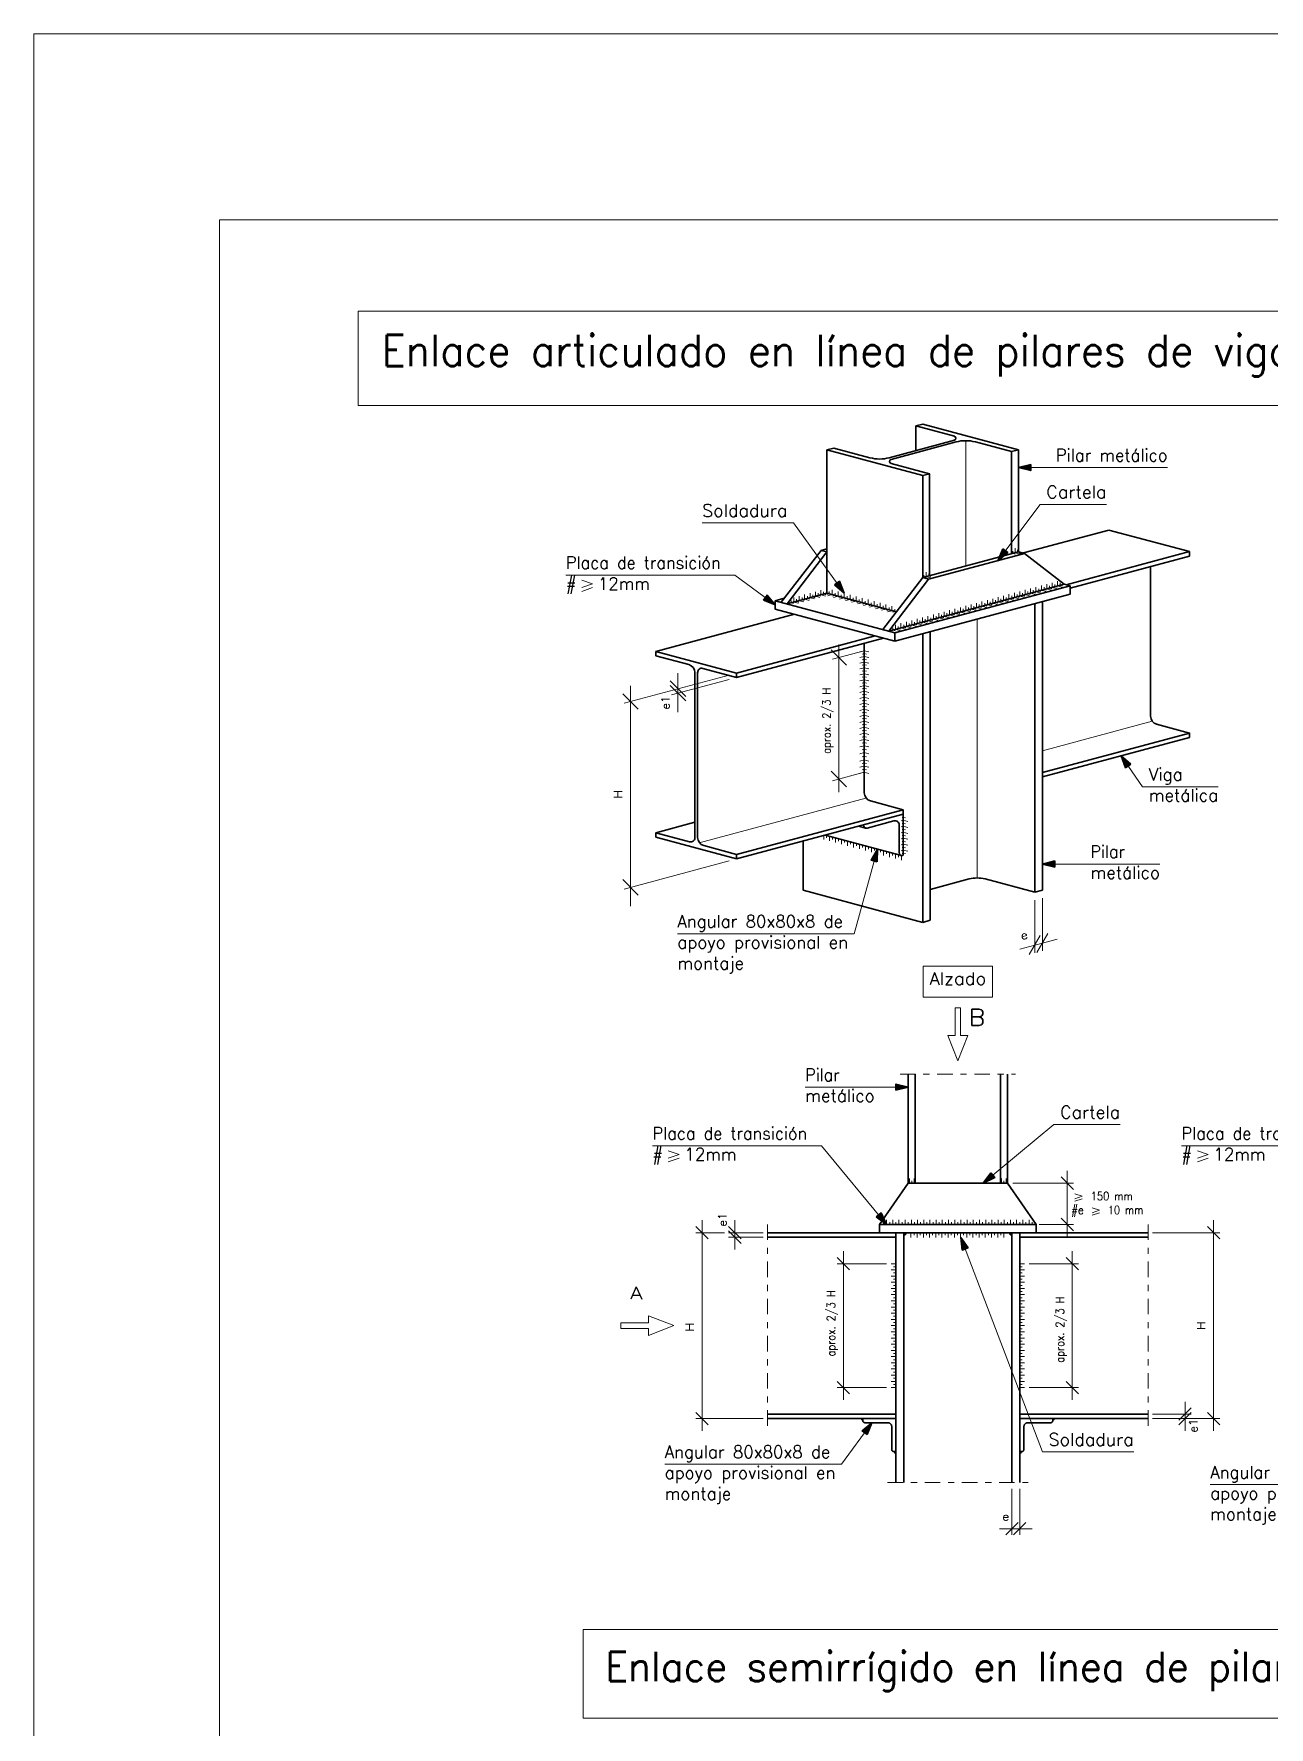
# Model space of a CAD drawing. Header units: millimetres. Extents: x 0 to 84, y 0 to 59.4.
# Drawn here: x 0 to 19.95, y 32.06 to 59.4 of the extents above; entities that cross this region are included whole.
import ezdxf
from ezdxf.enums import TextEntityAlignment as Align

# ---------------------------------------------------------------- set-up
doc = ezdxf.new("R2010")
doc.units = ezdxf.units.MM
doc.linetypes.add('DASHDOT', pattern=[0.5, 0.25, -0.125, 0, -0.125])
for name, color, linetype, lineweight in [('0-CYPE0', 1, 'Continuous', 13), ('0-CYPE1', 2, 'Continuous', 18), ('0-CYPE2', 4, 'Continuous', 35), ('CYPECABECERA', 2, 'Continuous', 18), ('RECUAD_LIMITES', 2, 'Continuous', 0), ('RECUAD_MARCO', 1, 'Continuous', 20)]:
    doc.layers.add(name, color=color, linetype=linetype, lineweight=lineweight)
doc.styles.add('CYPETXT', font='romans__.ttf', dxfattribs={"height": 0.2})

msp = doc.modelspace()

# ---------------------------------------------------------------- hatches: boundary and pattern name
at = {"layer": '0-CYPE1'}
h = msp.add_hatch(color=256, dxfattribs=at)
edge = h.paths.add_edge_path(flags=0)
edge.add_line((14.047, 40.044), (14.047, 40.001))
edge.add_arc((14.047, 40.044), 0.0422, 269.9954, 359.9955)
edge.add_line((14.089, 40.044), (14.047, 40.044))
h = msp.add_hatch(color=256, dxfattribs=at)
edge = h.paths.add_edge_path(flags=0)
edge.add_line((15.794, 40.044), (15.751, 40.044))
edge.add_arc((15.794, 40.044), 0.0422, 180, 270)
edge.add_line((15.794, 40.001), (15.794, 40.044))
h = msp.add_hatch(color=256, dxfattribs=at)
edge = h.paths.add_edge_path(flags=0)
edge.add_line((13.384, 37.044), (13.354, 37.044))
edge.add_arc((13.384, 37.044), 0.0296, 180, 270)
edge.add_line((13.384, 37.014), (13.384, 37.044))
h = msp.add_hatch(color=256, dxfattribs=at)
edge = h.paths.add_edge_path(flags=0)
edge.add_line((16.456, 37.044), (16.456, 37.014))
edge.add_arc((16.456, 37.044), 0.0296, 269.9935, 359.9936)
edge.add_line((16.486, 37.044), (16.456, 37.044))
h = msp.add_hatch(color=256, dxfattribs=at)
edge = h.paths.add_edge_path(flags=0)
edge.add_line((13.92, 36.507), (13.891, 36.507))
edge.add_arc((13.92, 36.507), 0.0296, 180, 270)
edge.add_line((13.92, 36.477), (13.92, 36.507))
h = msp.add_hatch(color=256, dxfattribs=at)
edge = h.paths.add_edge_path(flags=0)
edge.add_line((15.92, 36.507), (15.92, 36.477))
edge.add_arc((15.92, 36.507), 0.0296, 269.9935, 359.9936)
edge.add_line((15.95, 36.507), (15.92, 36.507))
at = {"layer": '0-CYPE2'}
for points in [[(16.098, 52.448), (15.898, 52.398), (16.098, 52.348)], [(15.647, 51.084), (15.567, 50.894), (15.727, 51.024)], [(11.78, 50.259), (11.97, 50.181), (11.839, 50.34)], [(12.927, 50.502), (13.084, 50.369), (13.008, 50.561)], [(17.713, 47.608), (17.558, 47.744), (17.63, 47.551)], [(13.618, 46.031), (13.623, 46.237), (13.522, 46.058)], [(16.485, 46.047), (16.285, 45.997), (16.485, 45.947)], [(13.92, 42.343), (14.12, 42.393), (13.92, 42.443)], [(15.454, 41.01), (15.332, 40.844), (15.517, 40.933)], [(13.604, 40.299), (13.77, 40.177), (13.682, 40.363)], [(15.085, 39.799), (14.967, 39.969), (14.992, 39.764)], [(13.456, 36.786), (13.534, 36.977), (13.375, 36.845)]]:
    msp.add_hatch(color=256, dxfattribs=at).paths.add_polyline_path(points, flags=0)

# ---------------------------------------------------------------- linework, layer by layer
at = {"layer": '0-CYPE0'}
for p, q in [((15.048, 52.832), (15.048, 50.807)), ((15.232, 45.772), (15.232, 49.953)), ((18.06, 48.301), (16.285, 47.825)), ((10.746, 46.341), (13.437, 47.062))]:
    msp.add_line(p, q, dxfattribs=at)
at = {"layer": '0-CYPE1'}
for p, q in [((16.402, 52.398), (15.898, 52.398)), ((16.402, 52.398), (18.308, 52.398)), ((16.25, 51.804), (15.567, 50.894)), ((16.25, 51.804), (17.319, 51.804)), ((10.793, 51.504), (12.267, 51.504)), ((12.267, 51.504), (13.084, 50.369)), ((15.808, 51.011), (15.808, 51.048)), ((15.808, 51.011), (15.844, 51.001)), ((15.847, 51.021), (15.847, 51.096)), ((15.847, 51.021), (15.92, 51.002)), ((15.886, 51.032), (15.886, 51.069)), ((15.886, 51.032), (15.922, 51.022)), ((8.592, 50.662), (11.32, 50.662)), ((8.847, 50.579), (9.021, 50.519)), ((11.32, 50.662), (11.97, 50.181)), ((14.372, 50.626), (14.372, 50.663)), ((14.372, 50.626), (14.408, 50.616)), ((14.411, 50.636), (14.411, 50.711)), ((14.411, 50.636), (14.484, 50.617)), ((14.45, 50.647), (14.45, 50.684)), ((14.45, 50.647), (14.486, 50.637)), ((8.847, 50.459), (9.021, 50.519)), ((8.847, 50.399), (9.021, 50.459)), ((12.36, 50.248), (12.36, 50.323)), ((12.447, 50.272), (12.447, 50.347)), ((12.491, 50.283), (12.491, 50.321)), ((12.535, 50.295), (12.535, 50.37)), ((12.578, 50.307), (12.578, 50.344)), ((12.578, 50.307), (12.614, 50.297)), ((12.622, 50.319), (12.622, 50.394)), ((12.622, 50.319), (12.694, 50.299)), ((12.665, 50.33), (12.665, 50.368)), ((12.665, 50.33), (12.702, 50.321)), ((12.709, 50.342), (12.709, 50.417)), ((12.709, 50.342), (12.781, 50.322)), ((12.753, 50.354), (12.753, 50.391)), ((12.753, 50.354), (12.789, 50.344)), ((12.843, 50.359), (12.807, 50.349)), ((12.891, 50.346), (12.819, 50.326)), ((12.843, 50.359), (12.843, 50.397)), ((12.891, 50.346), (12.891, 50.421)), ((12.939, 50.333), (12.903, 50.324)), ((12.988, 50.32), (12.915, 50.301)), ((12.939, 50.333), (12.939, 50.371)), ((12.988, 50.32), (12.988, 50.395)), ((13.036, 50.307), (13, 50.298)), ((13.036, 50.307), (13.036, 50.345)), ((13.084, 50.294), (13.084, 50.369)), ((13.133, 50.282), (13.133, 50.319)), ((13.181, 50.268), (13.181, 50.343)), ((13.278, 50.242), (13.278, 50.317)), ((15.572, 50.229), (15.572, 50.304)), ((15.659, 50.252), (15.659, 50.327)), ((15.746, 50.276), (15.746, 50.351)), ((15.79, 50.287), (15.79, 50.325)), ((15.833, 50.299), (15.833, 50.374)), ((15.877, 50.311), (15.877, 50.348)), ((15.877, 50.311), (15.913, 50.301)), ((15.921, 50.322), (15.921, 50.397)), ((15.921, 50.322), (15.993, 50.303)), ((15.964, 50.334), (15.964, 50.372)), ((15.964, 50.334), (16, 50.324)), ((16.008, 50.346), (16.008, 50.421)), ((16.008, 50.346), (16.08, 50.326)), ((16.051, 50.357), (16.051, 50.395)), ((16.051, 50.357), (16.088, 50.348)), ((16.095, 50.369), (16.095, 50.444)), ((16.095, 50.369), (16.167, 50.35)), ((16.139, 50.381), (16.139, 50.418)), ((16.139, 50.381), (16.175, 50.371)), ((16.182, 50.393), (16.182, 50.468)), ((16.182, 50.393), (16.255, 50.373)), ((16.226, 50.404), (16.226, 50.442)), ((16.226, 50.404), (16.262, 50.395)), ((16.269, 50.416), (16.269, 50.491)), ((16.269, 50.416), (16.342, 50.396)), ((16.313, 50.428), (16.313, 50.465)), ((16.313, 50.428), (16.349, 50.418)), ((16.357, 50.439), (16.357, 50.514)), ((16.357, 50.439), (16.429, 50.42)), ((16.4, 50.451), (16.4, 50.488)), ((16.4, 50.451), (16.436, 50.441)), ((16.444, 50.463), (16.444, 50.538)), ((16.444, 50.463), (16.516, 50.443)), ((16.487, 50.474), (16.487, 50.512)), ((16.487, 50.474), (16.524, 50.465)), ((16.531, 50.486), (16.531, 50.561)), ((16.531, 50.486), (16.603, 50.467)), ((16.575, 50.498), (16.575, 50.535)), ((16.575, 50.498), (16.611, 50.488)), ((12.229, 50.213), (12.229, 50.251)), ((12.229, 50.213), (12.266, 50.204)), ((12.273, 50.225), (12.273, 50.3)), ((12.273, 50.225), (12.346, 50.206)), ((12.317, 50.237), (12.317, 50.274)), ((12.317, 50.237), (12.353, 50.227)), ((12.36, 50.248), (12.433, 50.229)), ((12.404, 50.26), (12.404, 50.298)), ((12.404, 50.26), (12.44, 50.25)), ((12.447, 50.272), (12.52, 50.252)), ((12.491, 50.283), (12.527, 50.274)), ((12.535, 50.295), (12.607, 50.276)), ((13.084, 50.294), (13.012, 50.275)), ((13.133, 50.282), (13.096, 50.272)), ((13.181, 50.268), (13.108, 50.249)), ((13.229, 50.256), (13.193, 50.246)), ((13.278, 50.242), (13.205, 50.223)), ((13.229, 50.256), (13.229, 50.293)), ((13.326, 50.23), (13.29, 50.22)), ((13.374, 50.216), (13.302, 50.197)), ((13.326, 50.23), (13.326, 50.267)), ((13.374, 50.216), (13.374, 50.291)), ((13.422, 50.204), (13.386, 50.194)), ((13.471, 50.191), (13.398, 50.171)), ((13.422, 50.204), (13.422, 50.241)), ((13.471, 50.191), (13.471, 50.266)), ((13.519, 50.178), (13.483, 50.168)), ((13.567, 50.165), (13.495, 50.145)), ((13.519, 50.178), (13.519, 50.215)), ((13.567, 50.165), (13.567, 50.24)), ((13.616, 50.152), (13.579, 50.142)), ((13.664, 50.139), (13.591, 50.119)), ((13.616, 50.152), (13.616, 50.19)), ((13.664, 50.139), (13.664, 50.214)), ((13.712, 50.126), (13.676, 50.117)), ((13.76, 50.113), (13.688, 50.093)), ((13.712, 50.126), (13.712, 50.164)), ((13.76, 50.113), (13.76, 50.188)), ((13.809, 50.1), (13.773, 50.091)), ((13.857, 50.087), (13.785, 50.068)), ((13.809, 50.1), (13.809, 50.138)), ((13.857, 50.087), (13.857, 50.162)), ((13.905, 50.074), (13.869, 50.065)), ((13.905, 50.074), (13.905, 50.112)), ((14.613, 49.972), (14.613, 50.047)), ((14.7, 49.995), (14.7, 50.07)), ((14.743, 50.007), (14.743, 50.045)), ((14.787, 50.019), (14.787, 50.094)), ((14.831, 50.03), (14.831, 50.068)), ((14.831, 50.03), (14.867, 50.021)), ((14.874, 50.042), (14.874, 50.117)), ((14.874, 50.042), (14.947, 50.023)), ((14.918, 50.054), (14.918, 50.091)), ((14.918, 50.054), (14.954, 50.044)), ((14.961, 50.065), (14.961, 50.14)), ((14.961, 50.065), (15.034, 50.046)), ((15.005, 50.077), (15.005, 50.115)), ((15.005, 50.077), (15.041, 50.067)), ((15.049, 50.089), (15.049, 50.164)), ((15.049, 50.089), (15.121, 50.069)), ((15.092, 50.1), (15.092, 50.138)), ((15.092, 50.1), (15.128, 50.091)), ((15.136, 50.112), (15.136, 50.187)), ((15.136, 50.112), (15.208, 50.093)), ((15.179, 50.124), (15.179, 50.161)), ((15.179, 50.124), (15.216, 50.114)), ((15.223, 50.136), (15.223, 50.211)), ((15.223, 50.136), (15.295, 50.116)), ((15.267, 50.147), (15.267, 50.185)), ((15.267, 50.147), (15.303, 50.138)), ((15.31, 50.159), (15.31, 50.234)), ((15.31, 50.159), (15.383, 50.139)), ((15.354, 50.171), (15.354, 50.208)), ((15.354, 50.171), (15.39, 50.161)), ((15.397, 50.182), (15.397, 50.257)), ((15.397, 50.182), (15.47, 50.163)), ((15.441, 50.194), (15.441, 50.231)), ((15.441, 50.194), (15.477, 50.184)), ((15.485, 50.206), (15.485, 50.281)), ((15.485, 50.206), (15.557, 50.186)), ((15.528, 50.217), (15.528, 50.255)), ((15.528, 50.217), (15.564, 50.208)), ((15.572, 50.229), (15.644, 50.21)), ((15.615, 50.241), (15.615, 50.278)), ((15.615, 50.241), (15.652, 50.231)), ((15.659, 50.252), (15.731, 50.233)), ((15.703, 50.264), (15.703, 50.302)), ((15.703, 50.264), (15.739, 50.254)), ((15.746, 50.276), (15.819, 50.256)), ((15.79, 50.287), (15.826, 50.278)), ((15.833, 50.299), (15.906, 50.28)), ((13.872, 49.773), (13.872, 49.811)), ((13.872, 49.773), (13.908, 49.764)), ((13.915, 49.785), (13.915, 49.86)), ((13.915, 49.785), (13.988, 49.766)), ((13.959, 49.797), (13.959, 49.834)), ((13.959, 49.797), (13.995, 49.787)), ((14.002, 49.808), (14.002, 49.883)), ((14.002, 49.808), (14.075, 49.789)), ((14.046, 49.82), (14.046, 49.858)), ((14.046, 49.82), (14.082, 49.81)), ((14.09, 49.832), (14.09, 49.907)), ((14.09, 49.832), (14.162, 49.812)), ((14.133, 49.843), (14.133, 49.881)), ((14.133, 49.843), (14.169, 49.834)), ((14.177, 49.855), (14.177, 49.93)), ((14.177, 49.855), (14.249, 49.836)), ((14.22, 49.867), (14.22, 49.904)), ((14.22, 49.867), (14.257, 49.857)), ((14.264, 49.879), (14.264, 49.954)), ((14.264, 49.879), (14.336, 49.859)), ((14.308, 49.89), (14.308, 49.928)), ((14.308, 49.89), (14.344, 49.881)), ((14.351, 49.902), (14.351, 49.977)), ((14.351, 49.902), (14.424, 49.882)), ((14.395, 49.914), (14.395, 49.951)), ((14.395, 49.914), (14.431, 49.904)), ((14.438, 49.925), (14.438, 50)), ((14.438, 49.925), (14.511, 49.906)), ((14.482, 49.937), (14.482, 49.974)), ((14.482, 49.937), (14.518, 49.927)), ((14.526, 49.949), (14.526, 50.024)), ((14.526, 49.949), (14.598, 49.929)), ((14.569, 49.96), (14.569, 49.998)), ((14.569, 49.96), (14.605, 49.951)), ((14.613, 49.972), (14.685, 49.953)), ((14.656, 49.984), (14.656, 50.021)), ((14.656, 49.984), (14.693, 49.974)), ((14.7, 49.995), (14.772, 49.976)), ((14.743, 50.007), (14.78, 49.997)), ((14.787, 50.019), (14.86, 49.999)), ((12.999, 49.33), (12.999, 49.542)), ((13.124, 49.205), (12.874, 49.455)), ((12.895, 49.302), (13.41, 49.44)), ((12.999, 49.33), (12.999, 47.369)), ((13.337, 49.421), (13.41, 49.44)), ((13.337, 49.329), (13.41, 49.349)), ((13.337, 49.238), (13.41, 49.258)), ((13.374, 49.387), (13.41, 49.397)), ((13.374, 49.296), (13.41, 49.306)), ((13.374, 49.205), (13.41, 49.215)), ((13.482, 49.421), (13.41, 49.44)), ((13.446, 49.387), (13.41, 49.397)), ((13.482, 49.329), (13.41, 49.349)), ((13.446, 49.296), (13.41, 49.306)), ((13.482, 49.238), (13.41, 49.258)), ((13.446, 49.205), (13.41, 49.215)), ((9.531, 48.593), (11.228, 49.048)), ((10.526, 48.702), (10.276, 48.952)), ((10.297, 48.727), (11.228, 48.977)), ((10.401, 48.702), (10.401, 49.077)), ((13.337, 49.147), (13.41, 49.166)), ((13.337, 49.05), (13.41, 49.07)), ((13.337, 48.954), (13.41, 48.973)), ((13.374, 49.108), (13.41, 49.118)), ((13.374, 49.012), (13.41, 49.021)), ((13.482, 49.147), (13.41, 49.166)), ((13.446, 49.108), (13.41, 49.118)), ((13.482, 49.05), (13.41, 49.07)), ((13.446, 49.012), (13.41, 49.021)), ((13.482, 48.954), (13.41, 48.973)), ((9.76, 48.496), (9.51, 48.746)), ((9.635, 48.621), (9.635, 48.871)), ((10.526, 48.63), (10.276, 48.88)), ((10.401, 48.88), (10.401, 48.449)), ((10.401, 48.755), (10.401, 48.827)), ((13.337, 48.857), (13.41, 48.877)), ((13.337, 48.766), (13.41, 48.785)), ((13.337, 48.669), (13.41, 48.689)), ((13.374, 48.915), (13.41, 48.925)), ((13.374, 48.824), (13.41, 48.834)), ((13.374, 48.727), (13.41, 48.737)), ((13.446, 48.915), (13.41, 48.925)), ((13.482, 48.857), (13.41, 48.877)), ((13.446, 48.824), (13.41, 48.834)), ((13.482, 48.766), (13.41, 48.785)), ((13.446, 48.727), (13.41, 48.737)), ((13.482, 48.669), (13.41, 48.689)), ((9.635, 48.621), (9.635, 45.621)), ((13.337, 48.573), (13.41, 48.592)), ((13.337, 48.476), (13.41, 48.496)), ((13.337, 48.38), (13.41, 48.399)), ((13.374, 48.631), (13.41, 48.64)), ((13.374, 48.534), (13.41, 48.544)), ((13.374, 48.438), (13.41, 48.447)), ((13.446, 48.631), (13.41, 48.64)), ((13.482, 48.573), (13.41, 48.592)), ((13.446, 48.534), (13.41, 48.544)), ((13.482, 48.476), (13.41, 48.496)), ((13.446, 48.438), (13.41, 48.447)), ((13.482, 48.38), (13.41, 48.399)), ((13.337, 48.283), (13.41, 48.302)), ((13.337, 48.186), (13.41, 48.206)), ((13.374, 48.341), (13.41, 48.351)), ((13.374, 48.244), (13.41, 48.254)), ((13.374, 48.148), (13.41, 48.157)), ((13.446, 48.341), (13.41, 48.351)), ((13.482, 48.283), (13.41, 48.302)), ((13.446, 48.244), (13.41, 48.254)), ((13.482, 48.186), (13.41, 48.206)), ((13.446, 48.148), (13.41, 48.157)), ((13.337, 48.088), (13.41, 48.107)), ((13.337, 47.989), (13.41, 48.008)), ((13.337, 47.887), (13.41, 47.907)), ((13.374, 48.046), (13.41, 48.056)), ((13.374, 47.949), (13.41, 47.959)), ((13.374, 47.843), (13.41, 47.853)), ((13.482, 48.088), (13.41, 48.107)), ((13.446, 48.046), (13.41, 48.056)), ((13.482, 47.989), (13.41, 48.008)), ((13.446, 47.949), (13.41, 47.959)), ((13.482, 47.887), (13.41, 47.907)), ((13.446, 47.843), (13.41, 47.853)), ((13.337, 47.778), (13.41, 47.797)), ((13.337, 47.657), (13.41, 47.677)), ((13.337, 47.558), (13.41, 47.578)), ((13.374, 47.729), (13.41, 47.738)), ((13.374, 47.619), (13.41, 47.628)), ((13.482, 47.778), (13.41, 47.797)), ((13.446, 47.729), (13.41, 47.738)), ((13.482, 47.657), (13.41, 47.677)), ((13.446, 47.619), (13.41, 47.628)), ((13.482, 47.558), (13.41, 47.578)), ((17.903, 47.245), (17.558, 47.744)), ((13.124, 47.244), (12.874, 47.494)), ((12.895, 47.341), (13.41, 47.479)), ((12.999, 47.157), (12.999, 47.369)), ((13.337, 47.46), (13.41, 47.479)), ((13.374, 47.517), (13.41, 47.527)), ((13.446, 47.517), (13.41, 47.527)), ((13.482, 47.46), (13.41, 47.479)), ((17.903, 47.245), (19.125, 47.245)), ((14.021, 46.748), (14.039, 46.753)), ((14.075, 46.743), (14.039, 46.753)), ((14.003, 46.695), (14.039, 46.705)), ((14.003, 46.598), (14.039, 46.608)), ((14.003, 46.502), (14.039, 46.512)), ((14.021, 46.652), (14.039, 46.656)), ((14.021, 46.555), (14.039, 46.56)), ((14.111, 46.685), (14.039, 46.705)), ((14.075, 46.647), (14.039, 46.656)), ((14.111, 46.589), (14.039, 46.608)), ((14.075, 46.55), (14.039, 46.56)), ((14.111, 46.492), (14.039, 46.512)), ((12.754, 46.395), (12.754, 46.457)), ((12.802, 46.42), (12.802, 46.457)), ((12.85, 46.369), (12.85, 46.444)), ((12.899, 46.394), (12.899, 46.431)), ((12.947, 46.343), (12.947, 46.418)), ((12.995, 46.368), (12.995, 46.405)), ((13.043, 46.318), (13.043, 46.393)), ((13.092, 46.342), (13.092, 46.38)), ((13.14, 46.292), (13.14, 46.367)), ((13.188, 46.316), (13.188, 46.354)), ((13.237, 46.266), (13.237, 46.341)), ((13.249, 44.871), (13.623, 46.237)), ((13.285, 46.29), (13.285, 46.328)), ((13.333, 46.24), (13.333, 46.315)), ((13.381, 46.264), (13.381, 46.302)), ((13.43, 46.214), (13.43, 46.289)), ((13.478, 46.239), (13.478, 46.276)), ((13.526, 46.188), (13.526, 46.263)), ((13.575, 46.213), (13.575, 46.25)), ((13.623, 46.162), (13.623, 46.237)), ((13.671, 46.187), (13.671, 46.224)), ((13.72, 46.136), (13.72, 46.211)), ((14.003, 46.405), (14.039, 46.415)), ((14.003, 46.309), (14.039, 46.318)), ((14.003, 46.212), (14.039, 46.222)), ((14.021, 46.458), (14.039, 46.463)), ((14.021, 46.362), (14.039, 46.367)), ((14.021, 46.265), (14.039, 46.27)), ((14.075, 46.454), (14.039, 46.463)), ((14.111, 46.396), (14.039, 46.415)), ((14.075, 46.357), (14.039, 46.367)), ((14.111, 46.299), (14.039, 46.318)), ((14.075, 46.26), (14.039, 46.27)), ((14.111, 46.202), (14.039, 46.222)), ((9.531, 45.593), (11.228, 46.048)), ((13.768, 46.161), (13.768, 46.198)), ((13.816, 46.11), (13.816, 46.185)), ((13.864, 46.135), (13.864, 46.173)), ((13.913, 46.085), (13.913, 46.16)), ((13.961, 46.109), (13.961, 46.147)), ((14.009, 46.059), (14.009, 46.134)), ((14.021, 46.169), (14.039, 46.174)), ((14.075, 46.164), (14.039, 46.174)), ((16.963, 45.997), (16.285, 45.997)), ((16.963, 45.997), (18.185, 45.997)), ((9.76, 45.496), (9.51, 45.746)), ((9.635, 45.621), (9.635, 45.315)), ((16.162, 45.412), (16.162, 44.562)), ((16.285, 45.445), (16.285, 44.595)), ((10.392, 44.871), (13.249, 44.871)), ((16.074, 44.535), (16.251, 44.841)), ((16.196, 44.568), (16.373, 44.874)), ((16.162, 44.688), (15.921, 44.624)), ((16.162, 44.688), (16.285, 44.721)), ((16.285, 44.721), (16.526, 44.786)), ((12.456, 42.393), (13.678, 42.393)), ((13.678, 42.393), (14.12, 42.393)), ((16.472, 41.79), (15.332, 40.844)), ((16.472, 41.79), (17.541, 41.79)), ((9.99, 41.449), (12.718, 41.449)), ((10.245, 41.367), (10.419, 41.307)), ((10.245, 41.247), (10.419, 41.307)), ((12.718, 41.449), (13.77, 40.177)), ((18.533, 41.449), (21.261, 41.449)), ((18.788, 41.367), (18.962, 41.307)), ((18.788, 41.247), (18.962, 41.307)), ((10.245, 41.187), (10.419, 41.247)), ((16.687, 40.744), (16.687, 41.044)), ((18.788, 41.187), (18.962, 41.247)), ((14.139, 40.919), (14.139, 40.844)), ((14.177, 40.881), (14.177, 40.844)), ((14.215, 40.919), (14.215, 40.844)), ((15.626, 40.919), (15.626, 40.844)), ((15.664, 40.881), (15.664, 40.844)), ((15.701, 40.919), (15.701, 40.844)), ((15.808, 40.844), (16.787, 40.844)), ((16.587, 40.944), (16.787, 40.744)), ((16.687, 40.177), (16.687, 40.844)), ((16.812, 40.672), (16.928, 40.632)), ((16.812, 40.592), (16.928, 40.632)), ((16.812, 40.552), (16.928, 40.592)), ((10.791, 39.944), (10.791, 40.244)), ((11.319, 39.944), (11.319, 40.244)), ((13.72, 40.214), (13.72, 40.177)), ((13.77, 40.252), (13.77, 40.177)), ((13.82, 40.214), (13.82, 40.177)), ((13.87, 40.252), (13.87, 40.177)), ((13.92, 40.214), (13.92, 40.177)), ((13.97, 40.252), (13.97, 40.177)), ((14.02, 40.214), (14.02, 40.177)), ((14.07, 40.252), (14.07, 40.177)), ((14.12, 40.214), (14.12, 40.177)), ((14.17, 40.252), (14.17, 40.177)), ((14.22, 40.214), (14.22, 40.177)), ((14.27, 40.252), (14.27, 40.177)), ((14.32, 40.214), (14.32, 40.177)), ((14.37, 40.252), (14.37, 40.177)), ((14.42, 40.214), (14.42, 40.177)), ((14.47, 40.252), (14.47, 40.177)), ((14.52, 40.214), (14.52, 40.177)), ((14.57, 40.252), (14.57, 40.177)), ((14.62, 40.214), (14.62, 40.177)), ((14.67, 40.252), (14.67, 40.177)), ((14.72, 40.214), (14.72, 40.177)), ((14.77, 40.252), (14.77, 40.177)), ((14.82, 40.214), (14.82, 40.177)), ((14.87, 40.252), (14.87, 40.177)), ((14.92, 40.214), (14.92, 40.177)), ((14.97, 40.252), (14.97, 40.177)), ((15.02, 40.214), (15.02, 40.177)), ((15.07, 40.252), (15.07, 40.177)), ((15.12, 40.214), (15.12, 40.177)), ((15.17, 40.252), (15.17, 40.177)), ((15.22, 40.214), (15.22, 40.177)), ((15.27, 40.252), (15.27, 40.177)), ((15.32, 40.214), (15.32, 40.177)), ((15.37, 40.252), (15.37, 40.177)), ((15.42, 40.214), (15.42, 40.177)), ((15.47, 40.252), (15.47, 40.177)), ((15.52, 40.214), (15.52, 40.177)), ((15.57, 40.252), (15.57, 40.177)), ((15.62, 40.214), (15.62, 40.177)), ((15.67, 40.252), (15.67, 40.177)), ((15.72, 40.214), (15.72, 40.177)), ((15.77, 40.252), (15.77, 40.177)), ((15.82, 40.214), (15.82, 40.177)), ((15.87, 40.252), (15.87, 40.177)), ((15.92, 40.214), (15.92, 40.177)), ((15.97, 40.252), (15.97, 40.177)), ((16.02, 40.214), (16.02, 40.177)), ((16.07, 40.252), (16.07, 40.177)), ((16.12, 40.214), (16.12, 40.177)), ((16.587, 40.277), (16.787, 40.077)), ((16.687, 40.277), (16.687, 39.977)), ((17.092, 40.447), (17.208, 40.407)), ((17.092, 40.367), (17.208, 40.407)), ((17.092, 40.327), (17.208, 40.367)), ((19.05, 39.944), (19.05, 40.244)), ((10.691, 40.144), (10.891, 39.944)), ((11.152, 40.044), (10.691, 40.044)), ((10.791, 40.044), (10.791, 37.044)), ((11.219, 40.144), (11.419, 39.944)), ((11.219, 40.072), (11.419, 39.872)), ((11.775, 40.044), (11.219, 40.044)), ((11.779, 39.972), (11.219, 39.972)), ((11.319, 40.072), (11.319, 39.772)), ((11.319, 40.044), (11.319, 39.972)), ((14.047, 40.044), (14.047, 40.001)), ((14.089, 40.044), (14.047, 40.044)), ((14.164, 39.969), (14.164, 40.044)), ((14.214, 40.006), (14.214, 40.044)), ((14.264, 39.969), (14.264, 40.044)), ((14.314, 40.006), (14.314, 40.044)), ((14.364, 39.969), (14.364, 40.044)), ((14.414, 40.006), (14.414, 40.044)), ((14.464, 39.969), (14.464, 40.044)), ((14.514, 40.006), (14.514, 40.044)), ((14.564, 39.969), (14.564, 40.044)), ((14.614, 40.006), (14.614, 40.044)), ((14.664, 39.969), (14.664, 40.044)), ((14.714, 40.006), (14.714, 40.044)), ((14.764, 39.969), (14.764, 40.044)), ((14.814, 40.006), (14.814, 40.044)), ((14.864, 39.969), (14.864, 40.044)), ((14.914, 40.006), (14.914, 40.044)), ((14.964, 39.969), (14.964, 40.044)), ((14.967, 39.969), (16.286, 36.505)), ((15.014, 40.006), (15.014, 40.044)), ((15.064, 39.969), (15.064, 40.044)), ((15.114, 40.006), (15.114, 40.044)), ((15.164, 39.969), (15.164, 40.044)), ((15.214, 40.006), (15.214, 40.044)), ((15.264, 39.969), (15.264, 40.044)), ((15.314, 40.006), (15.314, 40.044)), ((15.364, 39.969), (15.364, 40.044)), ((15.414, 40.006), (15.414, 40.044)), ((15.464, 39.969), (15.464, 40.044)), ((15.514, 40.006), (15.514, 40.044)), ((15.564, 39.969), (15.564, 40.044)), ((15.614, 40.006), (15.614, 40.044)), ((15.664, 39.969), (15.664, 40.044)), ((15.794, 40.044), (15.751, 40.044)), ((15.794, 40.001), (15.794, 40.044)), ((16.234, 40.177), (16.787, 40.177)), ((18.062, 40.044), (19.15, 40.044)), ((19.15, 39.944), (18.95, 40.144)), ((19.05, 37.044), (19.05, 40.044)), ((12.972, 39.644), (13.172, 39.444)), ((13.072, 39.444), (13.072, 39.744)), ((16.868, 39.444), (16.668, 39.644)), ((16.768, 39.444), (16.768, 39.744)), ((13.767, 39.544), (12.972, 39.544)), ((13.072, 39.544), (13.072, 37.544)), ((13.845, 39.544), (13.92, 39.544)), ((13.845, 39.444), (13.92, 39.444)), ((13.883, 39.494), (13.92, 39.494)), ((13.883, 39.394), (13.92, 39.394)), ((15.995, 39.544), (15.92, 39.544)), ((15.958, 39.494), (15.92, 39.494)), ((15.995, 39.444), (15.92, 39.444)), ((15.958, 39.394), (15.92, 39.394)), ((16.073, 39.544), (16.868, 39.544)), ((16.768, 39.544), (16.768, 37.544)), ((13.845, 39.344), (13.92, 39.344)), ((13.845, 39.244), (13.92, 39.244)), ((13.845, 39.144), (13.92, 39.144)), ((13.883, 39.294), (13.92, 39.294)), ((13.883, 39.194), (13.92, 39.194)), ((15.995, 39.344), (15.92, 39.344)), ((15.958, 39.294), (15.92, 39.294)), ((15.995, 39.244), (15.92, 39.244)), ((15.958, 39.194), (15.92, 39.194)), ((15.995, 39.144), (15.92, 39.144)), ((13.845, 39.044), (13.92, 39.044)), ((13.845, 38.944), (13.92, 38.944)), ((13.845, 38.844), (13.92, 38.844)), ((13.883, 39.094), (13.92, 39.094)), ((13.883, 38.994), (13.92, 38.994)), ((13.883, 38.894), (13.92, 38.894)), ((15.958, 39.094), (15.92, 39.094)), ((15.995, 39.044), (15.92, 39.044)), ((15.958, 38.994), (15.92, 38.994)), ((15.995, 38.944), (15.92, 38.944)), ((15.958, 38.894), (15.92, 38.894)), ((15.995, 38.844), (15.92, 38.844)), ((13.845, 38.744), (13.92, 38.744)), ((13.845, 38.644), (13.92, 38.644)), ((13.883, 38.794), (13.92, 38.794)), ((13.883, 38.694), (13.92, 38.694)), ((13.883, 38.594), (13.92, 38.594)), ((15.958, 38.794), (15.92, 38.794)), ((15.995, 38.744), (15.92, 38.744)), ((15.958, 38.694), (15.92, 38.694)), ((15.995, 38.644), (15.92, 38.644)), ((15.958, 38.594), (15.92, 38.594)), ((13.845, 38.544), (13.92, 38.544)), ((13.845, 38.444), (13.92, 38.444)), ((13.845, 38.344), (13.92, 38.344)), ((13.883, 38.494), (13.92, 38.494)), ((13.883, 38.394), (13.92, 38.394)), ((13.883, 38.294), (13.92, 38.294)), ((15.995, 38.544), (15.92, 38.544)), ((15.958, 38.494), (15.92, 38.494)), ((15.995, 38.444), (15.92, 38.444)), ((15.958, 38.394), (15.92, 38.394)), ((15.995, 38.344), (15.92, 38.344)), ((15.958, 38.294), (15.92, 38.294)), ((13.845, 38.244), (13.92, 38.244)), ((13.845, 38.144), (13.92, 38.144)), ((13.845, 38.044), (13.92, 38.044)), ((13.883, 38.194), (13.92, 38.194)), ((13.883, 38.094), (13.92, 38.094)), ((15.995, 38.244), (15.92, 38.244)), ((15.958, 38.194), (15.92, 38.194)), ((15.995, 38.144), (15.92, 38.144)), ((15.958, 38.094), (15.92, 38.094)), ((15.995, 38.044), (15.92, 38.044)), ((13.845, 37.944), (13.92, 37.944)), ((13.845, 37.844), (13.92, 37.844)), ((13.845, 37.744), (13.92, 37.744)), ((13.883, 37.994), (13.92, 37.994)), ((13.883, 37.894), (13.92, 37.894)), ((13.883, 37.794), (13.92, 37.794)), ((15.958, 37.994), (15.92, 37.994)), ((15.995, 37.944), (15.92, 37.944)), ((15.958, 37.894), (15.92, 37.894)), ((15.995, 37.844), (15.92, 37.844)), ((15.958, 37.794), (15.92, 37.794)), ((15.995, 37.744), (15.92, 37.744)), ((12.972, 37.644), (13.172, 37.444)), ((13.767, 37.544), (12.972, 37.544)), ((13.072, 37.644), (13.072, 37.344)), ((13.845, 37.644), (13.92, 37.644)), ((13.845, 37.544), (13.92, 37.544)), ((13.883, 37.694), (13.92, 37.694)), ((13.883, 37.594), (13.92, 37.594)), ((15.958, 37.694), (15.92, 37.694)), ((15.995, 37.644), (15.92, 37.644)), ((15.958, 37.594), (15.92, 37.594)), ((15.995, 37.544), (15.92, 37.544)), ((16.073, 37.544), (16.868, 37.544)), ((16.868, 37.444), (16.668, 37.644)), ((16.768, 37.644), (16.768, 37.344)), ((18.689, 37.215), (18.489, 37.015)), ((18.589, 37.015), (18.589, 37.315)), ((10.691, 37.144), (10.891, 36.944)), ((11.779, 37.044), (10.691, 37.044)), ((10.791, 37.144), (10.791, 36.844)), ((13.044, 36.306), (13.534, 36.977)), ((13.384, 37.044), (13.354, 37.044)), ((13.384, 37.014), (13.384, 37.044)), ((16.456, 37.044), (16.456, 37.014)), ((16.486, 37.044), (16.456, 37.044)), ((18.062, 37.115), (18.689, 37.115)), ((18.062, 37.044), (19.15, 37.044)), ((18.689, 37.144), (18.489, 36.944)), ((18.589, 37.144), (18.589, 36.844)), ((18.589, 37.115), (18.589, 37.044)), ((19.15, 36.944), (18.95, 37.144)), ((19.05, 37.144), (19.05, 36.844)), ((13.92, 36.507), (13.891, 36.507)), ((13.92, 36.477), (13.92, 36.507)), ((15.92, 36.507), (15.92, 36.477)), ((15.95, 36.507), (15.92, 36.507)), ((16.286, 36.505), (17.76, 36.505)), ((10.187, 36.306), (13.044, 36.306)), ((15.794, 35.91), (15.794, 35.164)), ((15.92, 35.91), (15.92, 35.164)), ((18.996, 35.977), (21.853, 35.977)), ((15.694, 35.164), (15.894, 35.364)), ((15.82, 35.164), (16.02, 35.364)), ((15.894, 35.264), (15.594, 35.264)), ((15.794, 35.264), (15.92, 35.264)), ((15.82, 35.264), (16.12, 35.264))]:
    msp.add_line(p, q, dxfattribs=at)
at = {"layer": '0-CYPE1', "linetype": 'DASHDOT'}
for p, q in [((13.987, 42.604), (15.854, 42.604)), ((11.845, 40.177), (11.845, 36.91)), ((17.995, 40.177), (17.995, 36.91)), ((13.787, 36.013), (16.054, 36.013))]:
    msp.add_line(p, q, dxfattribs=at)
at = {"layer": '0-CYPE1'}
for points in [[(14.362, 44.348), (14.362, 43.848), (15.48, 43.848), (15.48, 44.348), (14.362, 44.348)], [(14.875, 43.675), (14.966, 43.675), (14.966, 43.229), (15.08, 43.229), (14.92, 42.818), (14.76, 43.229), (14.875, 43.229), (14.875, 43.675)], [(9.48, 38.498), (9.48, 38.589), (9.925, 38.589), (9.925, 38.703), (10.336, 38.544), (9.925, 38.384), (9.925, 38.498), (9.48, 38.498)]]:
    msp.add_lwpolyline(points, close=True, dxfattribs=at)
for centre, radius, start, end in [((14.047, 40.044), 0.0422, 269.9954, 359.9955), ((15.794, 40.044), 0.0422, 180, 270), ((13.384, 37.044), 0.0296, 180, 270), ((16.456, 37.044), 0.0296, 269.9935, 359.9936), ((13.92, 36.507), 0.0296, 180, 270), ((15.92, 36.507), 0.0296, 269.9935, 359.9936)]:
    msp.add_arc(centre, radius, start, end, dxfattribs=at)
for points in [[(13.384, 36.996), (13.389, 36.998), (13.384, 37.017)], [(13.384, 36.984), (13.398, 36.986), (13.384, 36.996), (13.389, 36.998)], [(16.456, 36.984), (16.442, 36.986), (16.456, 36.996), (16.451, 36.998)], [(16.456, 36.996), (16.451, 36.998), (16.456, 37.017)], [(13.861, 36.507), (13.863, 36.521), (13.873, 36.507), (13.874, 36.512)], [(13.873, 36.507), (13.874, 36.512), (13.894, 36.507)], [(15.967, 36.507), (15.966, 36.512), (15.947, 36.507)], [(15.979, 36.507), (15.978, 36.521), (15.967, 36.507), (15.966, 36.512)]]:
    msp.add_solid(points, dxfattribs=at)
at = {"layer": '0-CYPE2'}
for p, q in [((14.243, 53.069), (14.353, 53.098)), ((14.243, 53.069), (14.243, 52.672)), ((14.243, 53.069), (14.864, 52.902)), ((15.898, 52.684), (14.353, 53.098)), ((13.813, 52.556), (14.864, 52.838)), ((13.842, 52.53), (14.893, 52.811)), ((15.204, 52.811), (15.789, 52.655)), ((12.807, 52.684), (12.917, 52.713)), ((12.807, 52.684), (12.807, 50.368)), ((12.807, 52.684), (14.353, 52.27)), ((13.502, 52.556), (12.917, 52.713)), ((15.789, 52.655), (15.898, 52.684)), ((15.789, 52.655), (15.789, 51.006)), ((15.898, 51.035), (15.898, 52.684)), ((14.353, 50.621), (14.353, 52.27)), ((14.462, 52.299), (14.462, 50.65)), ((15.899, 50.999), (17.358, 51.389)), ((18.662, 51.04), (17.358, 51.389)), ((12.067, 50.222), (12.711, 51.061)), ((12.163, 50.196), (12.807, 51.035)), ((12.711, 51.061), (12.807, 51.087)), ((12.711, 51.061), (12.807, 51.035)), ((14.353, 50.621), (15.898, 51.035)), ((14.449, 50.595), (15.995, 51.009)), ((15.898, 51.035), (15.995, 51.009)), ((15.995, 51.009), (16.639, 50.515)), ((16.67, 50.506), (18.662, 51.04)), ((16.735, 50.453), (18.662, 50.969)), ((18.662, 51.04), (18.662, 50.969)), ((13.709, 49.782), (14.353, 50.621)), ((13.806, 49.756), (14.449, 50.595)), ((14.353, 50.621), (14.449, 50.595)), ((18.033, 50.8), (18.033, 48.382)), ((12.163, 50.196), (12.807, 50.368)), ((12.807, 50.368), (13.929, 50.068)), ((13.806, 49.756), (16.639, 50.515)), ((13.902, 49.73), (16.735, 50.489)), ((13.902, 49.596), (16.735, 50.356)), ((16.735, 50.489), (16.639, 50.515)), ((16.735, 50.356), (16.735, 50.489)), ((10.044, 49.43), (12.284, 50.03)), ((11.97, 50.247), (12.117, 50.287)), ((13.902, 49.73), (11.97, 50.247)), ((11.97, 50.114), (11.97, 50.247)), ((13.902, 49.596), (11.97, 50.114)), ((16.162, 50.202), (16.162, 45.54)), ((16.285, 50.235), (16.285, 45.573)), ((11.348, 49.08), (13.588, 49.681)), ((11.348, 49.009), (13.721, 49.645)), ((13.41, 49.561), (13.41, 47.144)), ((13.902, 49.596), (13.902, 49.73)), ((14.353, 49.717), (14.353, 45.055)), ((14.475, 49.75), (14.475, 45.088)), ((10.044, 49.43), (10.044, 49.358)), ((11.348, 49.08), (10.044, 49.43)), ((10.574, 49.216), (10.044, 49.358)), ((10.673, 49.089), (10.673, 46.419)), ((10.719, 49.092), (10.719, 46.423)), ((16.285, 47.403), (18.662, 48.04)), ((18.662, 48.111), (18.662, 48.04)), ((11.348, 46.152), (14.039, 46.873)), ((11.348, 46.08), (14.039, 46.801)), ((14.039, 46.873), (13.509, 47.015)), ((14.039, 46.873), (14.039, 46.801)), ((14.039, 46.135), (14.039, 46.801)), ((10.044, 46.501), (10.673, 46.67)), ((10.044, 46.501), (10.044, 46.43)), ((10.589, 46.355), (10.044, 46.501)), ((13.316, 46.608), (13.432, 46.577)), ((13.395, 46.629), (13.395, 46.625)), ((13.888, 46.692), (13.458, 46.577)), ((13.972, 46.182), (13.972, 46.628)), ((11.348, 46.08), (10.044, 46.43)), ((11.348, 46.152), (10.818, 46.294)), ((12.421, 46.368), (12.421, 45.573)), ((12.778, 46.464), (14.009, 46.134)), ((11.348, 46.152), (11.348, 46.08)), ((14.035, 46.134), (14.039, 46.135)), ((14.475, 45.586), (15.102, 45.755)), ((16.162, 45.54), (15.361, 45.755)), ((14.353, 45.055), (12.421, 45.573)), ((16.162, 45.54), (16.285, 45.573)), ((14.353, 45.055), (14.475, 45.088)), ((14.12, 42.604), (14.12, 40.844)), ((14.234, 42.604), (14.234, 40.844)), ((15.607, 42.604), (15.607, 40.844)), ((15.72, 40.844), (15.72, 42.604)), ((14.12, 40.844), (15.72, 40.844)), ((16.187, 40.177), (15.72, 40.844)), ((17.995, 40.044), (11.845, 40.044)), ((11.845, 39.972), (13.92, 39.972)), ((16.187, 40.177), (13.654, 40.177)), ((13.92, 36.013), (13.92, 40.044)), ((14.047, 36.013), (14.047, 40.044)), ((15.794, 36.013), (15.794, 40.044)), ((15.92, 36.013), (15.92, 40.044)), ((17.995, 39.972), (15.92, 39.972)), ((16.187, 40.044), (16.187, 40.177)), ((11.845, 37.115), (13.92, 37.115)), ((11.845, 37.044), (13.92, 37.044)), ((17.995, 37.115), (15.92, 37.115)), ((17.995, 37.044), (15.92, 37.044))]:
    msp.add_line(p, q, dxfattribs=at)
for points in [[(14.353, 52.27), (14.462, 52.299), (13.842, 52.465)], [(16.098, 52.448), (16.098, 52.348)], [(15.647, 51.084), (15.727, 51.024)], [(11.78, 50.259), (11.839, 50.34)], [(12.927, 50.502), (13.008, 50.561)], [(11.348, 49.08), (11.348, 49.009), (10.803, 49.155)], [(16.285, 47.474), (18.662, 48.111), (18.131, 48.253)], [(17.713, 47.608), (17.63, 47.551)], [(13.618, 46.031), (13.522, 46.058)], [(16.485, 46.047), (16.485, 45.947)], [(13.92, 42.343), (13.92, 42.443)], [(15.454, 41.01), (15.517, 40.933)], [(13.654, 40.044), (13.654, 40.177), (14.12, 40.844)], [(13.604, 40.299), (13.682, 40.363)], [(15.085, 39.799), (14.992, 39.764)], [(13.456, 36.786), (13.375, 36.845)]]:
    msp.add_lwpolyline(points, dxfattribs=at)
for points in [[(16.098, 52.448), (15.898, 52.398), (16.098, 52.348)], [(15.647, 51.084), (15.567, 50.894), (15.727, 51.024)], [(11.78, 50.259), (11.97, 50.181), (11.839, 50.34)], [(12.927, 50.502), (13.084, 50.369), (13.008, 50.561)], [(17.713, 47.608), (17.558, 47.744), (17.63, 47.551)], [(13.618, 46.031), (13.623, 46.237), (13.522, 46.058)], [(16.485, 46.047), (16.285, 45.997), (16.485, 45.947)], [(13.92, 42.343), (14.12, 42.393), (13.92, 42.443)], [(15.454, 41.01), (15.332, 40.844), (15.517, 40.933)], [(13.604, 40.299), (13.77, 40.177), (13.682, 40.363)], [(15.085, 39.799), (14.967, 39.969), (14.992, 39.764)], [(13.456, 36.786), (13.534, 36.977), (13.375, 36.845)], [(13.854, 36.91), (13.854, 36.544), (13.854, 36.54), (13.854, 36.537), (13.855, 36.534), (13.856, 36.531), (13.857, 36.529), (13.859, 36.526), (13.86, 36.523), (13.862, 36.521), (13.864, 36.519), (13.867, 36.517), (13.869, 36.515), (13.872, 36.514), (13.875, 36.512), (13.878, 36.511), (13.881, 36.511), (13.884, 36.51), (13.887, 36.51), (13.92, 36.51), (13.92, 37.044), (13.387, 37.044), (13.387, 37.01), (13.387, 37.007), (13.387, 37.004), (13.388, 37.001), (13.389, 36.998), (13.39, 36.995), (13.392, 36.993), (13.394, 36.99), (13.396, 36.988), (13.398, 36.986), (13.4, 36.984), (13.403, 36.982), (13.405, 36.98), (13.408, 36.979), (13.411, 36.978), (13.414, 36.977), (13.417, 36.977), (13.42, 36.977), (13.787, 36.977), (13.793, 36.977), (13.799, 36.976), (13.805, 36.974), (13.811, 36.972), (13.817, 36.97), (13.822, 36.967), (13.827, 36.963), (13.832, 36.959), (13.836, 36.955), (13.84, 36.95), (13.844, 36.945), (13.847, 36.94), (13.849, 36.934), (13.851, 36.928), (13.852, 36.922), (13.853, 36.916), (13.854, 36.91)], [(15.987, 36.91), (15.987, 36.544), (15.987, 36.54), (15.986, 36.537), (15.986, 36.534), (15.985, 36.531), (15.983, 36.529), (15.982, 36.526), (15.98, 36.523), (15.978, 36.521), (15.976, 36.519), (15.974, 36.517), (15.971, 36.515), (15.968, 36.514), (15.966, 36.512), (15.963, 36.511), (15.96, 36.511), (15.957, 36.51), (15.954, 36.51), (15.92, 36.51), (15.92, 37.044), (16.454, 37.044), (16.454, 37.01), (16.453, 37.007), (16.453, 37.004), (16.452, 37.001), (16.451, 36.998), (16.45, 36.995), (16.449, 36.993), (16.447, 36.99), (16.445, 36.988), (16.443, 36.986), (16.44, 36.984), (16.438, 36.982), (16.435, 36.98), (16.432, 36.979), (16.429, 36.978), (16.426, 36.977), (16.423, 36.977), (16.42, 36.977), (16.054, 36.977), (16.047, 36.977), (16.041, 36.976), (16.035, 36.974), (16.029, 36.972), (16.024, 36.97), (16.018, 36.967), (16.013, 36.963), (16.009, 36.959), (16.004, 36.955), (16, 36.95), (15.997, 36.945), (15.994, 36.94), (15.991, 36.934), (15.989, 36.928), (15.988, 36.922), (15.987, 36.916), (15.987, 36.91)]]:
    msp.add_lwpolyline(points, close=True, dxfattribs=at)
for centre, radius, start, end in [((14.855, 52.87), 0.0333, 285, 75), ((15.048, 52.232), 0.6, 75, 105), ((13.657, 53.136), 0.6, 255, 285), ((13.851, 52.498), 0.0333, 105, 255), ((10.54, 49.088), 0.133, 0, 75), ((10.786, 49.091), 0.0667, 75, 180), ((18.166, 48.382), 0.133, 180, 255), ((13.543, 47.144), 0.133, 180, 255), ((13.445, 46.625), 0.05, 180, 285), ((13.906, 46.628), 0.0667, 0, 105), ((10.606, 46.419), 0.0667, 255, 360), ((10.852, 46.423), 0.133, 180, 255), ((14.022, 46.182), 0.05, 180, 285), ((15.232, 45.272), 0.5, 75, 105)]:
    msp.add_arc(centre, radius, start, end, dxfattribs=at)
at = {"layer": 'CYPECABECERA'}
for points in [[(5.235, 53.402), (30.934, 53.402), (30.934, 54.921), (5.235, 54.921), (5.235, 53.402)], [(8.868, 32.205), (33.543, 32.205), (33.543, 33.638), (8.868, 33.638), (8.868, 32.205)]]:
    msp.add_lwpolyline(points, close=True, dxfattribs=at)
at = {"layer": 'RECUAD_LIMITES'}
msp.add_lwpolyline([(0, 0), (84, 0), (84, 59.4), (0, 59.4), (0, 0)], close=True, dxfattribs=at)
at = {"layer": 'RECUAD_MARCO'}
msp.add_lwpolyline([(3, 3), (81, 3), (81, 56.4), (3, 56.4), (3, 3)], close=True, dxfattribs=at)

# ---------------------------------------------------------------- texts
at = {"layer": '0-CYPE1', "style": 'CYPETXT'}
for s, height, width, p, p2 in [('Pilar metálico', 0.2, 0.839844, (16.502, 52.498), (18.308, 52.498)), ('Cartela', 0.2, 0.878036, (16.35, 51.904), (17.319, 51.904)), ('Soldadura', 0.2, 0.917101, (10.793, 51.604), (12.167, 51.604)), ('Placa de transición ', 0.2, 0.806382, (8.592, 50.762), (11.22, 50.762)), ('#', 0.2, 0.831683, (8.592, 50.424), (8.76, 50.424)), ('12mm', 0.2, 0.876095, (9.108, 50.424), (9.948, 50.424)), ('Viga ', 0.2, 0.832319, (18.003, 47.345), (18.687, 47.345)), ('metálica', 0.2, 0.878484, (18.003, 47.008), (19.125, 47.008)), ('Pilar ', 0.2, 0.783326, (17.063, 46.097), (17.747, 46.097)), ('metálico', 0.2, 0.878484, (17.063, 45.759), (18.185, 45.759)), ('Angular 80x80x8 de', 0.2, 0.844336, (10.392, 44.971), (13.065, 44.971)), ('apoyo provisional en', 0.2, 0.84836, (10.392, 44.633), (13.149, 44.633)), ('montaje', 0.2, 0.87602, (10.392, 44.296), (11.466, 44.296)), ('Alzado', 0.2, 0.948935, (14.462, 44.048), (15.38, 44.048)), ('B', 0.267, 0.838198, (15.096, 43.388), (15.364, 43.388)), ('Pilar ', 0.2, 0.783326, (12.456, 42.493), (13.14, 42.493)), ('metálico', 0.2, 0.878484, (12.456, 42.156), (13.578, 42.156)), ('Cartela', 0.2, 0.878036, (16.572, 41.89), (17.541, 41.89)), ('Placa de transición ', 0.2, 0.806382, (9.99, 41.549), (12.618, 41.549)), ('Placa de transición ', 0.2, 0.806382, (18.533, 41.549), (21.161, 41.549)), ('#', 0.2, 0.831683, (9.99, 41.212), (10.158, 41.212)), ('12mm', 0.2, 0.876095, (10.506, 41.212), (11.346, 41.212)), ('#', 0.2, 0.831683, (18.533, 41.212), (18.701, 41.212)), ('12mm', 0.2, 0.876095, (19.049, 41.212), (19.889, 41.212)), ('#e ', 0.1333, 0.726895, (16.754, 40.344), (17.034, 40.344)), (' 150 mm ', 0.1333, 0.716968, (16.986, 40.569), (17.826, 40.569)), (' 10 mm ', 0.1333, 0.697853, (17.266, 40.344), (17.994, 40.344)), ('A', 0.2, 1.156502, (9.627, 38.97), (9.828, 38.97)), ('Soldadura', 0.2, 0.917101, (16.386, 36.605), (17.76, 36.605)), ('Angular 80x80x8 de', 0.2, 0.844336, (10.187, 36.406), (12.86, 36.406)), ('apoyo provisional en', 0.2, 0.84836, (10.187, 36.069), (12.944, 36.069)), ('Angular 80x80x8 de', 0.2, 0.844336, (18.996, 36.077), (21.669, 36.077)), ('montaje', 0.2, 0.87602, (10.187, 35.731), (11.261, 35.731)), ('apoyo provisional en', 0.2, 0.84836, (18.996, 35.739), (21.753, 35.739)), ('montaje', 0.2, 0.87602, (18.996, 35.402), (20.07, 35.402)), ('e', 0.133, 0.966628, (15.638, 35.397), (15.75, 35.397))]:
    msp.add_text(s, height=height, dxfattribs=dict(at, width=width)).set_placement(p, p2, align=Align.FIT)
for s, height, rotation, width, p, p2 in [('aprox. 2/3 H ', 0.13333, 90, 0.728796, (12.866, 47.775), (12.866, 48.923)), ('e1', 0.1333, 90, 0.917031, (10.267, 48.49), (10.267, 48.714)), ('H', 0.133, 90, 0.978261, (9.501, 47.049), (9.501, 47.193)), ('e', 0.133, 15.0005, 0.966628, (15.953, 44.77), (16.061, 44.799)), ('e1', 0.1333, 90, 0.917031, (11.186, 40.141), (11.186, 40.365)), ('aprox. 2/3 H ', 0.13333, 90, 0.728796, (12.939, 38.045), (12.939, 39.193)), ('aprox. 2/3 H ', 0.13333, 90, 0.728796, (16.635, 37.945), (16.635, 39.093)), ('H', 0.133, 90, 0.978261, (10.658, 38.447), (10.658, 38.591)), ('H', 0.133, 90, 0.978261, (18.916, 38.472), (18.916, 38.616)), ('e1', 0.1333, 90, 0.917031, (18.789, 36.817), (18.789, 37.041))]:
    msp.add_text(s, height=height, rotation=rotation, dxfattribs=dict(at, width=width)).set_placement(p, p2, align=Align.FIT)
at = {"layer": 'CYPECABECERA', "style": 'CYPETXT'}
for s, height, width, p, p2 in [('Enlace articulado en línea de pilares de viga y pilar con viga y pilar (HEB).', 0.50628, 0.790792, (5.615, 54.035), (30.554, 54.035)), ('Enlace semirrígido en línea de pilares de viga y pilar con viga y pilar (HEB).', 0.47778, 0.792143, (9.226, 32.802), (33.185, 32.802))]:
    msp.add_text(s, height=height, dxfattribs=dict(at, width=width)).set_placement(p, p2, align=Align.FIT)

doc.saveas('drawing.dxf')
